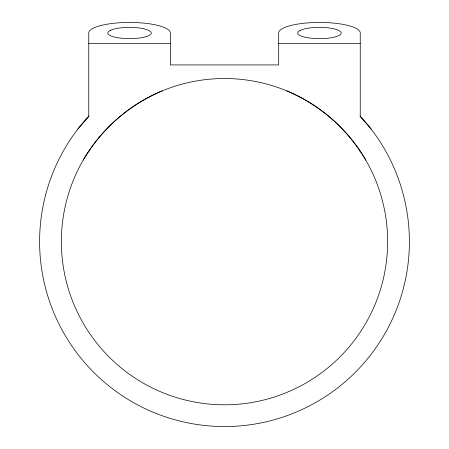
<?xml version="1.0" encoding="UTF-8"?>
<svg xmlns="http://www.w3.org/2000/svg" width="449" height="449" viewBox="0 0 449 449"><rect width="100%" height="100%" fill="white"/><g stroke="black" fill="none" stroke-linecap="round" stroke-linejoin="round"><path stroke-width="0.67" d="M77.817 129.104L88.756 116.633L88.756 33.007A40.786 10.557 0 0 1 129.542 22.45A40.786 10.557 0 0 1 170.323 33.007L170.323 64.925L278.677 64.925L278.677 33.007A40.786 10.557 0 0 1 319.458 22.45A40.786 10.557 0 0 1 360.244 33.007L360.244 116.633L371.183 129.104M83.217 160.091C101.255 129.329 129.217 104.808 162.067 90.939A163.139 163.139 0 0 1 386.241 262.951A163.139 163.139 0 0 1 125.187 371.087A163.139 163.139 0 0 1 162.067 90.939M88.756 43.564L170.323 43.564M278.677 43.564L360.244 43.564M88.756 151.19L89.166 151.19M359.834 151.19L360.244 151.19M286.928 90.939C319.783 104.808 347.745 129.329 365.783 160.091M360.031 115.898A184.893 184.893 0 0 1 353.599 374.017A184.893 184.893 0 0 1 95.401 374.017A184.893 184.893 0 0 1 88.969 115.898M300.622 30.218L298.45 31.548A21.754 5.629 0 0 0 319.458 38.636A21.754 5.629 0 0 0 340.471 31.548L338.299 30.229L334.842 29.022A21.754 5.629 0 0 0 304.08 29.022L300.622 30.218M110.701 30.229L108.529 31.548A21.754 5.629 0 0 0 129.542 38.636A21.754 5.629 0 0 0 150.55 31.548L148.378 30.218L144.92 29.028A21.754 5.629 0 0 0 114.158 29.028L110.701 30.229"/></g></svg>
